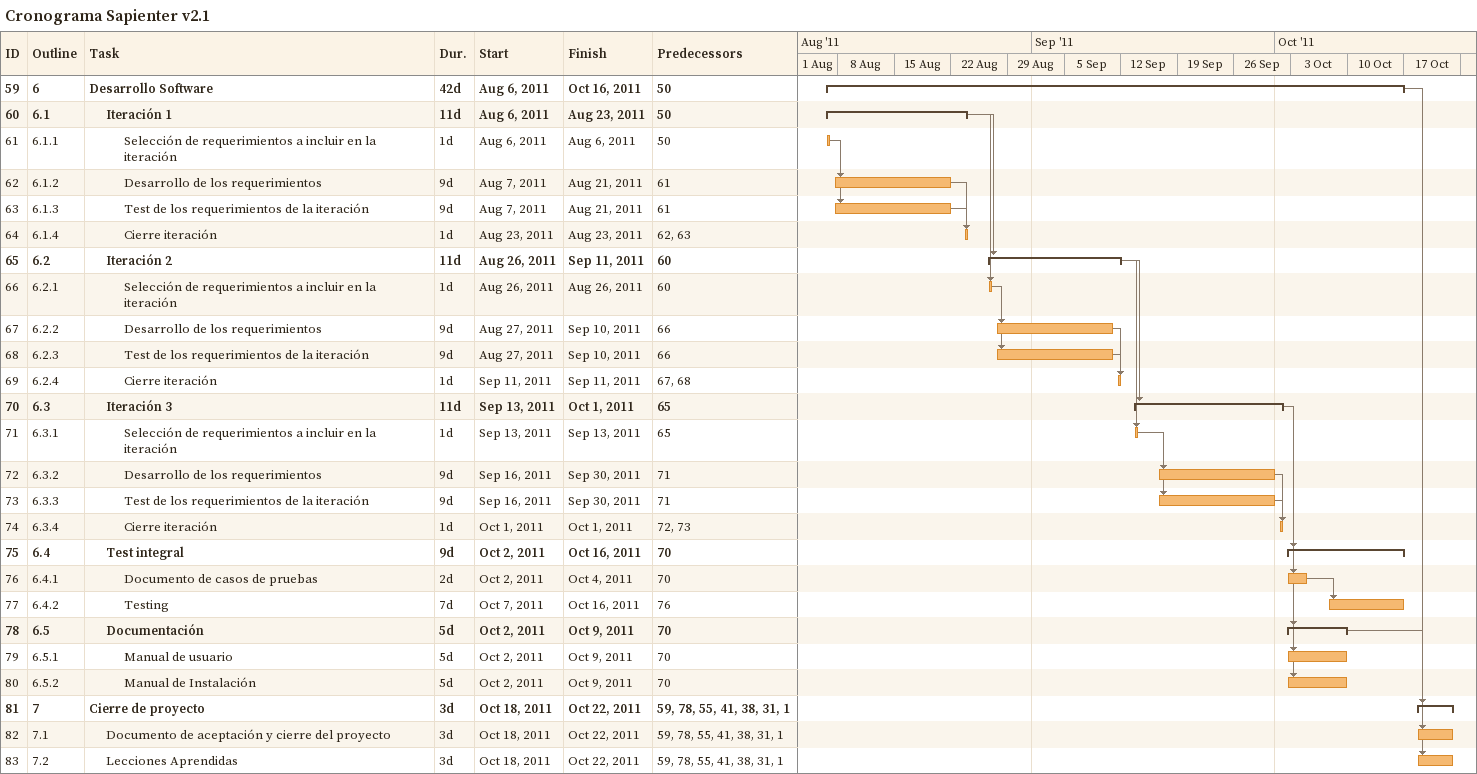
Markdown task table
Cronograma Sapienter v2.1

| ID | WBS | Task | Duration | Start | Finish | Predecessors |
|---|---|---|---|---|---|---|
| 59 | 6 | **Desarrollo Software** | 42d | 2011-08-06 | 2011-10-16 | 50 |
| 60 | 6.1 | **Iteración 1** | 11d | 2011-08-06 | 2011-08-23 | 50 |
| 61 | 6.1.1 | Selección de requerimientos a incluir en la iteración | 1d | 2011-08-06 | 2011-08-06 | 50 |
| 62 | 6.1.2 | Desarrollo de los requerimientos | 9d | 2011-08-07 | 2011-08-21 | 61 |
| 63 | 6.1.3 | Test de los requerimientos de la iteración | 9d | 2011-08-07 | 2011-08-21 | 61 |
| 64 | 6.1.4 | Cierre iteración | 1d | 2011-08-23 | 2011-08-23 | 62, 63 |
| 65 | 6.2 | **Iteración 2** | 11d | 2011-08-26 | 2011-09-11 | 60 |
| 66 | 6.2.1 | Selección de requerimientos a incluir en la iteración | 1d | 2011-08-26 | 2011-08-26 | 60 |
| 67 | 6.2.2 | Desarrollo de los requerimientos | 9d | 2011-08-27 | 2011-09-10 | 66 |
| 68 | 6.2.3 | Test de los requerimientos de la iteración | 9d | 2011-08-27 | 2011-09-10 | 66 |
| 69 | 6.2.4 | Cierre iteración | 1d | 2011-09-11 | 2011-09-11 | 67, 68 |
| 70 | 6.3 | **Iteración 3** | 11d | 2011-09-13 | 2011-10-01 | 65 |
| 71 | 6.3.1 | Selección de requerimientos a incluir en la iteración | 1d | 2011-09-13 | 2011-09-13 | 65 |
| 72 | 6.3.2 | Desarrollo de los requerimientos | 9d | 2011-09-16 | 2011-09-30 | 71 |
| 73 | 6.3.3 | Test de los requerimientos de la iteración | 9d | 2011-09-16 | 2011-09-30 | 71 |
| 74 | 6.3.4 | Cierre iteración | 1d | 2011-10-01 | 2011-10-01 | 72, 73 |
| 75 | 6.4 | **Test integral** | 9d | 2011-10-02 | 2011-10-16 | 70 |
| 76 | 6.4.1 | Documento de casos de pruebas | 2d | 2011-10-02 | 2011-10-04 | 70 |
| 77 | 6.4.2 | Testing | 7d | 2011-10-07 | 2011-10-16 | 76 |
| 78 | 6.5 | **Documentación** | 5d | 2011-10-02 | 2011-10-09 | 70 |
| 79 | 6.5.1 | Manual de usuario | 5d | 2011-10-02 | 2011-10-09 | 70 |
| 80 | 6.5.2 | Manual de Instalación | 5d | 2011-10-02 | 2011-10-09 | 70 |
| 81 | 7 | **Cierre de proyecto** | 3d | 2011-10-18 | 2011-10-22 | 59, 78, 55, 41, 38, 31, 1 |
| 82 | 7.1 | Documento de aceptación y cierre del proyecto | 3d | 2011-10-18 | 2011-10-22 | 59, 78, 55, 41, 38, 31, 1 |
| 83 | 7.2 | Lecciones Aprendidas | 3d | 2011-10-18 | 2011-10-22 | 59, 78, 55, 41, 38, 31, 1 |
